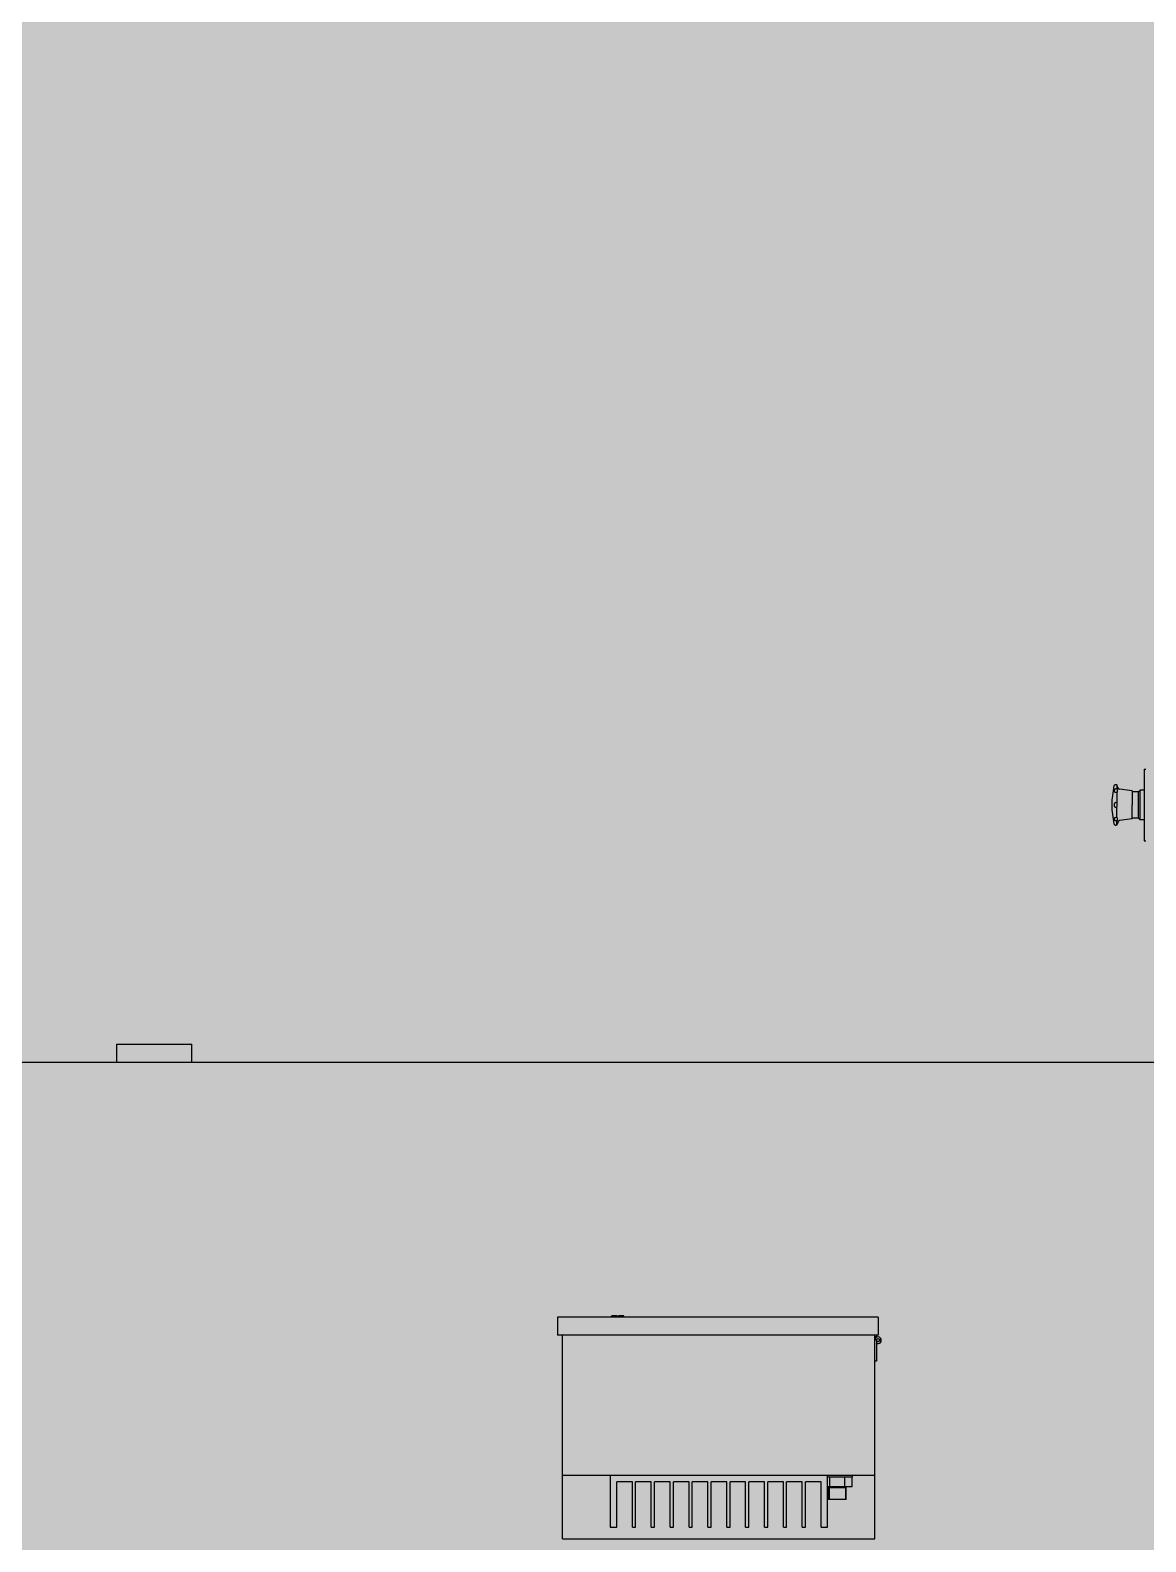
# Model space of a CAD drawing. Header units: millimetres. Extents: x -18489 to 17339, y -1599 to 10961.
# Drawn here: x -16764.7 to -16656, y 2180.9 to 2328.2 of the extents above; entities that cross this region are included whole.
import ezdxf

# ---------------------------------------------------------------- set-up
doc = ezdxf.new("R2010")
doc.units = ezdxf.units.MM
for name, color, linetype in [('188K-SM-03-F10-MECH-EQ-Y2257103$0$0 Xref', 8, 'Continuous'), ('188K-SM-03-F10-MECH-EQ-Y2257103$0$M-EQU-FOUNDATION', 8, 'Continuous'), ('188K-SM-03-F10-MECH-EQ-Y2257103$0$Micron CUP L10 HVAC EQU$0$M-MECH-EQU', 136, 'Continuous'), ('188K-SM-03-F10-MECH-EQ-Y2257103$0$Micron CUP L10 HVAC EQU$0$M-PHASE1 AREA', 252, 'Continuous')]:
    doc.layers.add(name, color=color, linetype=linetype)
pattern_1 = [(50, (4473.52, 709.2), (54.6554, -4.78173), [5.715, -62.865]), (355, (4473.52, 709.2), (-10.57303, 57.31705), [4.572, -50.29218]), (100.45144, (4478.076, 708.8), (44.08237, 52.53533), [4.857, -53.42707]), (46.1842, (4473.52, 724.44), (81.32371, -12.6127), [8.5725, -94.2975]), (96.63556, (4480.3, 723.39), (71.22124, 74.22784), [7.2855, -80.14068]), (351.18415, (4473.52, 724.44), (71.22124, 74.22784), [6.858, -75.43792]), (21, (4481.14, 720.63), (45.48432, -30.67956), [5.715, -62.865]), (326, (4481.14, 720.63), (18.54061, 55.25639), [4.572, -50.292]), (71.45144, (4484.93, 718.07), (64.02493, 24.57683), [4.857, -53.42698]), (37.5, (4473.521, 709.2), (0.926581, 25.366512), [0, -49.6824, 0, -51.054, 0, -50.4825]), (7.5, (4473.52, 709.2), (20.0459, 30.054172), [0, -29.1084, 0, -48.5394, 0, -19.2405]), (327.5, (4456.529, 709.2), (40.677179, -1.718623), [0, -19.05, 0, -59.436, 0, -78.867]), (317.5, (4448.91, 709.2), (44.438754, 7.62795), [0, -24.765, 0, -39.4716, 0, -56.007])]

# ---------------------------------------------------------------- blocks, each defined once
blk = doc.blocks.new('188K-SM-03-F10-MECH-EQ-Y2257103$0$Micron CUP L10 HVAC EQU$0$A$C0c53ceb0')
at = {"layer": '188K-SM-03-F10-MECH-EQ-Y2257103$0$Micron CUP L10 HVAC EQU$0$M-PHASE1 AREA'}
for p, q in [((-5130.11344, 13387.64181), (-5128.51493, 13387.64181)), ((-5130.11344, 13387.64181), (-5130.11183, 13367.20287)), ((-5159.03987, 13371.90772), (-5159.03544, 13371.91103)), ((-5156.52757, 13372.29471), (-5157.78736, 13372.29471)), ((-5156.52708, 13368.31414), (-5157.78687, 13368.31414)), ((-5156.5269, 13364.78445), (-5157.78669, 13364.78445)), ((-5156.37363, 13371.90772), (-5156.52757, 13372.29471)), ((-5156.52757, 13372.29471), (-5156.52708, 13368.31414)), ((-5156.5269, 13364.78445), (-5156.5267, 13355.17452)), ((-5155.64474, 13369.32857), (-5156.37363, 13371.90772)), ((-5141.60134, 13366.26433), (-5153.98241, 13367.89104)), ((-5141.60134, 13366.26433), (-5141.60065, 13352.67864)), ((-5135.40787, 13365.56507), (-5141.60134, 13365.56507)), ((-5133.80955, 13367.16338), (-5135.40787, 13365.56507)), ((-5135.40787, 13339.79222), (-5135.40787, 13365.56507)), ((-5130.11344, 13367.16338), (-5133.80955, 13367.16338)), ((-5133.80955, 13338.1939), (-5133.80955, 13367.16338)), ((-5130.11183, 13367.20287), (-5130.11176, 13363.26749)), ((-5130.11176, 13363.26749), (-5130.11167, 13352.67864)), ((-5156.5267, 13355.17452), (-5157.78649, 13355.17452)), ((-5156.5267, 13350.18277), (-5157.78649, 13350.18277)), ((-5156.5269, 13340.57284), (-5156.5267, 13350.18277)), ((-5141.60134, 13339.09296), (-5141.60065, 13352.67864)), ((-5130.11167, 13352.67864), (-5130.11176, 13342.0898)), ((-5159.03464, 13333.44566), (-5159.03989, 13333.44957)), ((-5156.52757, 13333.06258), (-5157.78736, 13333.06258)), ((-5156.52708, 13337.04314), (-5157.78687, 13337.04314)), ((-5156.5269, 13340.57284), (-5157.78669, 13340.57284)), ((-5156.52757, 13333.06258), (-5156.52708, 13337.04314)), ((-5156.52757, 13333.06258), (-5156.37363, 13333.44957)), ((-5155.64474, 13336.02872), (-5156.37363, 13333.44957)), ((-5141.60134, 13339.09296), (-5153.98241, 13337.46624)), ((-5135.40787, 13339.79222), (-5141.60134, 13339.79222)), ((-5133.80955, 13338.1939), (-5135.40787, 13339.79222)), ((-5130.11344, 13338.1939), (-5133.80955, 13338.1939)), ((-5130.11176, 13342.0898), (-5130.11344, 13317.71548)), ((-5130.11344, 13317.71548), (-5128.51493, 13317.71548)), ((-6131.02728, 13119.55023), (-6058.07913, 13119.55023)), ((-6131.02728, 13101.81891), (-6131.02728, 13119.55023)), ((-6058.07913, 13101.81891), (-6058.07913, 13119.55023)), ((-8581.63321, 13101.81891), (-5036.5927, 13101.81891)), ((-5389.20694, 12853.35775), (-5701.85639, 12853.35775)), ((-5701.85639, 12853.35775), (-5701.85639, 12835.79945)), ((-5648.97849, 12853.35775), (-5648.97849, 12854.47598)), ((-5643.61204, 12854.81899), (-5648.72918, 12854.72967)), ((-5643.61204, 12854.81899), (-5643.61204, 12853.35775)), ((-5637.30236, 12854.72967), (-5642.4195, 12854.81899)), ((-5642.4195, 12854.81899), (-5642.4195, 12853.35775)), ((-5637.05305, 12853.35775), (-5637.05305, 12854.47598)), ((-5389.20694, 12853.35775), (-5389.20694, 12835.79945)), ((-5389.20694, 12835.79945), (-5701.85639, 12835.79945)), ((-5696.97203, 12699.41812), (-5696.97203, 12835.79945)), ((-5392.49278, 12699.41812), (-5392.49278, 12835.79945)), ((-5390.90695, 12834.21362), (-5392.49278, 12834.21362)), ((-5390.90695, 12835.79945), (-5390.90695, 12833.77535)), ((-5390.90695, 12831.04196), (-5390.90695, 12810.42617)), ((-5390.1332, 12829.67983), (-5390.94528, 12828.31771)), ((-5390.90695, 12810.42617), (-5392.49278, 12810.42617)), ((-5696.97203, 12699.41812), (-5392.49278, 12699.41812)), ((-5696.97203, 12637.53361), (-5696.97203, 12699.41812)), ((-5650.33596, 12699.41812), (-5650.33596, 12648.67157)), ((-5438.46915, 12648.67157), (-5438.46915, 12699.41812)), ((-5414.36454, 12697.83229), (-5414.36454, 12699.41812)), ((-5392.49278, 12637.53361), (-5392.49278, 12699.41812)), ((-5628.76868, 12693.0748), (-5643.99264, 12693.0748)), ((-5643.99264, 12648.67157), (-5643.99264, 12693.0748)), ((-5628.76868, 12648.67157), (-5628.76868, 12693.0748)), ((-5610.37306, 12693.0748), (-5625.59702, 12693.0748)), ((-5625.59702, 12648.67157), (-5625.59702, 12693.0748)), ((-5610.37306, 12648.67157), (-5610.37306, 12693.0748)), ((-5591.97744, 12693.0748), (-5607.2014, 12693.0748)), ((-5607.2014, 12648.67157), (-5607.2014, 12693.0748)), ((-5591.97744, 12648.67157), (-5591.97744, 12693.0748)), ((-5573.58181, 12693.0748), (-5588.80578, 12693.0748)), ((-5588.80578, 12648.67157), (-5588.80578, 12693.0748)), ((-5573.58181, 12648.67157), (-5573.58181, 12693.0748)), ((-5555.18619, 12693.0748), (-5570.41016, 12693.0748)), ((-5570.41016, 12648.67157), (-5570.41016, 12693.0748)), ((-5555.18619, 12648.67157), (-5555.18619, 12693.0748)), ((-5536.79057, 12693.0748), (-5552.01453, 12693.0748)), ((-5552.01453, 12648.67157), (-5552.01453, 12693.0748)), ((-5536.79057, 12648.67157), (-5536.79057, 12693.0748)), ((-5518.39495, 12693.0748), (-5533.61891, 12693.0748)), ((-5533.61891, 12648.67157), (-5533.61891, 12693.0748)), ((-5518.39495, 12648.67157), (-5518.39495, 12693.0748)), ((-5499.99933, 12693.0748), (-5515.22329, 12693.0748)), ((-5515.22329, 12648.67157), (-5515.22329, 12693.0748)), ((-5499.99933, 12648.67157), (-5499.99933, 12693.0748)), ((-5481.60371, 12693.0748), (-5496.82767, 12693.0748)), ((-5496.82767, 12648.67157), (-5496.82767, 12693.0748)), ((-5481.60371, 12648.67157), (-5481.60371, 12693.0748)), ((-5463.20809, 12693.0748), (-5478.43205, 12693.0748)), ((-5478.43205, 12648.67157), (-5478.43205, 12693.0748)), ((-5463.20809, 12648.67157), (-5463.20809, 12693.0748)), ((-5444.81247, 12693.0748), (-5460.03643, 12693.0748)), ((-5460.03643, 12648.67157), (-5460.03643, 12693.0748)), ((-5444.81247, 12648.67157), (-5444.81247, 12693.0748)), ((-5438.46915, 12697.83229), (-5414.36454, 12697.83229)), ((-5438.46915, 12688.31731), (-5414.42797, 12688.31731)), ((-5437.8031, 12675.63067), (-5437.8031, 12688.31731)), ((-5420.35898, 12687.04865), (-5437.8031, 12687.04865)), ((-5436.93089, 12687.04865), (-5436.93089, 12675.63067)), ((-5436.40757, 12688.31731), (-5436.40757, 12697.83229)), ((-5421.75451, 12688.31731), (-5421.75451, 12697.83229)), ((-5421.23118, 12687.04865), (-5421.23118, 12675.63067)), ((-5420.35898, 12675.63067), (-5420.35898, 12688.31731)), ((-5414.42797, 12688.31731), (-5414.42797, 12697.83229)), ((-5420.35898, 12675.63067), (-5437.8031, 12675.63067)), ((-5650.33596, 12648.67157), (-5643.99264, 12648.67157)), ((-5628.76868, 12648.67157), (-5625.59702, 12648.67157)), ((-5610.37306, 12648.67157), (-5607.2014, 12648.67157)), ((-5591.97744, 12648.67157), (-5588.80578, 12648.67157)), ((-5573.58181, 12648.67157), (-5570.41016, 12648.67157)), ((-5555.18619, 12648.67157), (-5552.01453, 12648.67157)), ((-5536.79057, 12648.67157), (-5533.61891, 12648.67157)), ((-5518.39495, 12648.67157), (-5515.22329, 12648.67157)), ((-5499.99933, 12648.67157), (-5496.82767, 12648.67157)), ((-5481.60371, 12648.67157), (-5478.43205, 12648.67157)), ((-5463.20809, 12648.67157), (-5460.03643, 12648.67157)), ((-5444.81247, 12648.67157), (-5438.46915, 12648.67157)), ((-5696.97203, 12637.53361), (-5392.49278, 12637.53361))]:
    blk.add_line(p, q, dxfattribs=at)
blk.add_circle((-5389.32112, 12831.04196), 1.58583, dxfattribs=at)
for centre, radius, start, end in [((-5080.4609, 13352.67829), 81.11933, 166.85202261, 193.14797739), ((-5157.78748, 13370.74172), 1.71113, 137.0455042, 166.85202261), ((-5153.72215, 13369.87191), 1.99789, 195.78075273, 262.51494911), ((-5176.50435, 13352.68884), 20.1317, 359.97096936, 7.09244252), ((-5176.6339, 13352.67644), 20.26124, 352.93035314, 0.00623498), ((-5157.78748, 13334.61556), 1.71113, 193.14797739, 222.9544958), ((-5153.72215, 13335.48537), 1.99789, 97.48505089, 164.21924727), ((-5648.72476, 12854.47598), 0.25373, 91, 180), ((-5637.30678, 12854.47598), 0.25373, 0, 89), ((-5389.32112, 12831.04196), 3.17166, 239.19715756, 180)]:
    blk.add_arc(centre, radius, start, end, dxfattribs=at)
for points, knots in [([(-5157.78736, 13372.29471), (-5157.91124, 13372.29471), (-5158.13694, 13372.27715), (-5158.43173, 13372.21008), (-5158.6517, 13372.13064), (-5158.80691, 13372.05647), (-5158.90256, 13372.00109), (-5158.95849, 13371.96527), (-5158.98795, 13371.94504), (-5159.01034, 13371.92985), (-5159.02548, 13371.91756), (-5159.03518, 13371.91254), (-5159.03862, 13371.90771), (-5159.03987, 13371.90772)], [0, 0, 0, 0, 0.2789542655, 0.5071820196, 0.6788109188, 0.8044881906, 0.8940360593, 0.9274483683, 0.9540790265, 0.9743974551, 0.988681235, 0.9971694348, 1, 1, 1, 1]), ([(-5157.78669, 13364.78445), (-5157.91112, 13364.78445), (-5158.14318, 13364.81137), (-5158.44603, 13364.92834), (-5158.67104, 13365.09843), (-5158.8761, 13365.36509), (-5159.01299, 13365.76757), (-5159.0543, 13366.29258), (-5159.00401, 13366.86334), (-5158.87009, 13367.35838), (-5158.67522, 13367.74864), (-5158.4615, 13368.02814), (-5158.1653, 13368.25199), (-5157.91372, 13368.31414), (-5157.78687, 13368.31414)], [0, 0, 0, 0, 0.0772705001, 0.1433383401, 0.1992901022, 0.2501857269, 0.350150172, 0.4577037258, 0.5756921187, 0.7045278149, 0.7733896931, 0.8455060398, 0.9212292677, 1, 1, 1, 1]), ([(-5156.52708, 13368.31414), (-5156.47926, 13367.95701), (-5156.40442, 13367.27895), (-5156.36029, 13366.32174), (-5156.39254, 13365.49924), (-5156.47055, 13365.00245), (-5156.5269, 13364.78445)], [0, 0, 0, 0, 0.304726973, 0.5766013746, 0.8095726064, 1, 1, 1, 1]), ([(-5159.03888, 13352.67864), (-5159.03888, 13352.93497), (-5159.01606, 13353.3197), (-5158.92868, 13353.82341), (-5158.82735, 13354.191), (-5158.6791, 13354.54102), (-5158.46678, 13354.85751), (-5158.17032, 13355.10565), (-5157.91383, 13355.17452), (-5157.78649, 13355.17452)], [0, 0, 0, 0, 0.2522970255, 0.3778586268, 0.502711048, 0.6268273274, 0.750523413, 0.8746654232, 1, 1, 1, 1]), ([(-5157.78649, 13350.18277), (-5157.91383, 13350.18277), (-5158.17033, 13350.25164), (-5158.46679, 13350.49979), (-5158.67911, 13350.81629), (-5158.82735, 13351.1663), (-5158.92868, 13351.53389), (-5159.01606, 13352.03759), (-5159.03888, 13352.42232), (-5159.03888, 13352.67864)], [0, 0, 0, 0, 0.1253397363, 0.2494832236, 0.373179069, 0.4972944911, 0.622145606, 0.7477057973, 1, 1, 1, 1]), ([(-5159.03987, 13333.44957), (-5159.03862, 13333.44957), (-5159.03518, 13333.44476), (-5159.02548, 13333.43972), (-5159.01034, 13333.42745), (-5158.98795, 13333.41225), (-5158.95849, 13333.39201), (-5158.90256, 13333.3562), (-5158.80691, 13333.30082), (-5158.6517, 13333.22665), (-5158.43173, 13333.14721), (-5158.13694, 13333.08014), (-5157.91124, 13333.06258), (-5157.78736, 13333.06258)], [0, 0, 0, 0, 0.0028304026, 0.0113189452, 0.0256024844, 0.0459207839, 0.0725515672, 0.1059635318, 0.1955106669, 0.3211867926, 0.492815138, 0.7210455316, 1, 1, 1, 1]), ([(-5157.78687, 13337.04314), (-5157.91371, 13337.04314), (-5158.16528, 13337.10528), (-5158.46146, 13337.32912), (-5158.67519, 13337.60859), (-5158.87008, 13337.99884), (-5159.004, 13338.49388), (-5159.05429, 13339.06462), (-5159.013, 13339.58962), (-5158.87614, 13339.99211), (-5158.6711, 13340.2588), (-5158.4461, 13340.42892), (-5158.14323, 13340.54591), (-5157.91114, 13340.57284), (-5157.78669, 13340.57284)], [0, 0, 0, 0, 0.0787684031, 0.154480925, 0.2265946928, 0.2954584186, 0.4242956659, 0.5422776651, 0.6498294692, 0.7497948746, 0.8006909043, 0.8566432325, 0.9227195323, 1, 1, 1, 1]), ([(-5156.5269, 13340.57284), (-5156.47055, 13340.35483), (-5156.39254, 13339.85804), (-5156.36029, 13339.03555), (-5156.40442, 13338.07834), (-5156.47926, 13337.40028), (-5156.52708, 13337.04314)], [0, 0, 0, 0, 0.1904280893, 0.4234001377, 0.6952739446, 1, 1, 1, 1])]:
    blk.add_open_spline(points, degree=3, knots=knots, dxfattribs=at)
blk = doc.blocks.new('188K-SM-03-F10-MECH-EQ-Y2257103$0$Micron CUP L10 HVAC EQU')
at = {"layer": '188K-SM-03-F10-MECH-EQ-Y2257103$0$Micron CUP L10 HVAC EQU$0$M-MECH-EQU'}
blk.add_blockref('188K-SM-03-F10-MECH-EQ-Y2257103$0$Micron CUP L10 HVAC EQU$0$A$C0c53ceb0', (-206166.7, 2082.2), dxfattribs=at)
blk = doc.blocks.new('188K-SM-03-F10-MECH-EQ-Y2257103')
at = {"layer": '188K-SM-03-F10-MECH-EQ-Y2257103$0$M-EQU-FOUNDATION'}
h = blk.add_hatch(dxfattribs=at)
h.set_pattern_fill('AR-CONC', color=256, scale=0.3)
h.set_pattern_definition(pattern_1)
h.paths.add_polyline_path([(-17043.15, 4192.46), (-16393.15, 4192.46), (-16393.15, 1372.46), (-17043.15, 1372.46)], flags=16)
h.paths.add_polyline_path([(-17048.15, 4197.46), (-16388.15, 4197.46), (-16388.15, 1367.46), (-17048.15, 1367.46)])
h = blk.add_hatch(dxfattribs=at)
h.set_pattern_fill('AR-CONC', color=256, scale=0.3)
h.set_pattern_definition(pattern_1)
h.paths.add_polyline_path([(-17033.15, 4182.46), (-16403.15, 4182.46), (-16403.15, 1382.46), (-17033.15, 1382.46)])
at = {"layer": '188K-SM-03-F10-MECH-EQ-Y2257103$0$0 Xref', "xscale": 0.1, "yscale": 0.1, "zscale": 0.1}
blk.add_blockref('188K-SM-03-F10-MECH-EQ-Y2257103$0$Micron CUP L10 HVAC EQU', (4473.52, 709.2), dxfattribs=at)

msp = doc.modelspace()

# ---------------------------------------------------------------- block references
msp.add_blockref('188K-SM-03-F10-MECH-EQ-Y2257103', (0, 0))

doc.saveas('drawing.dxf')
